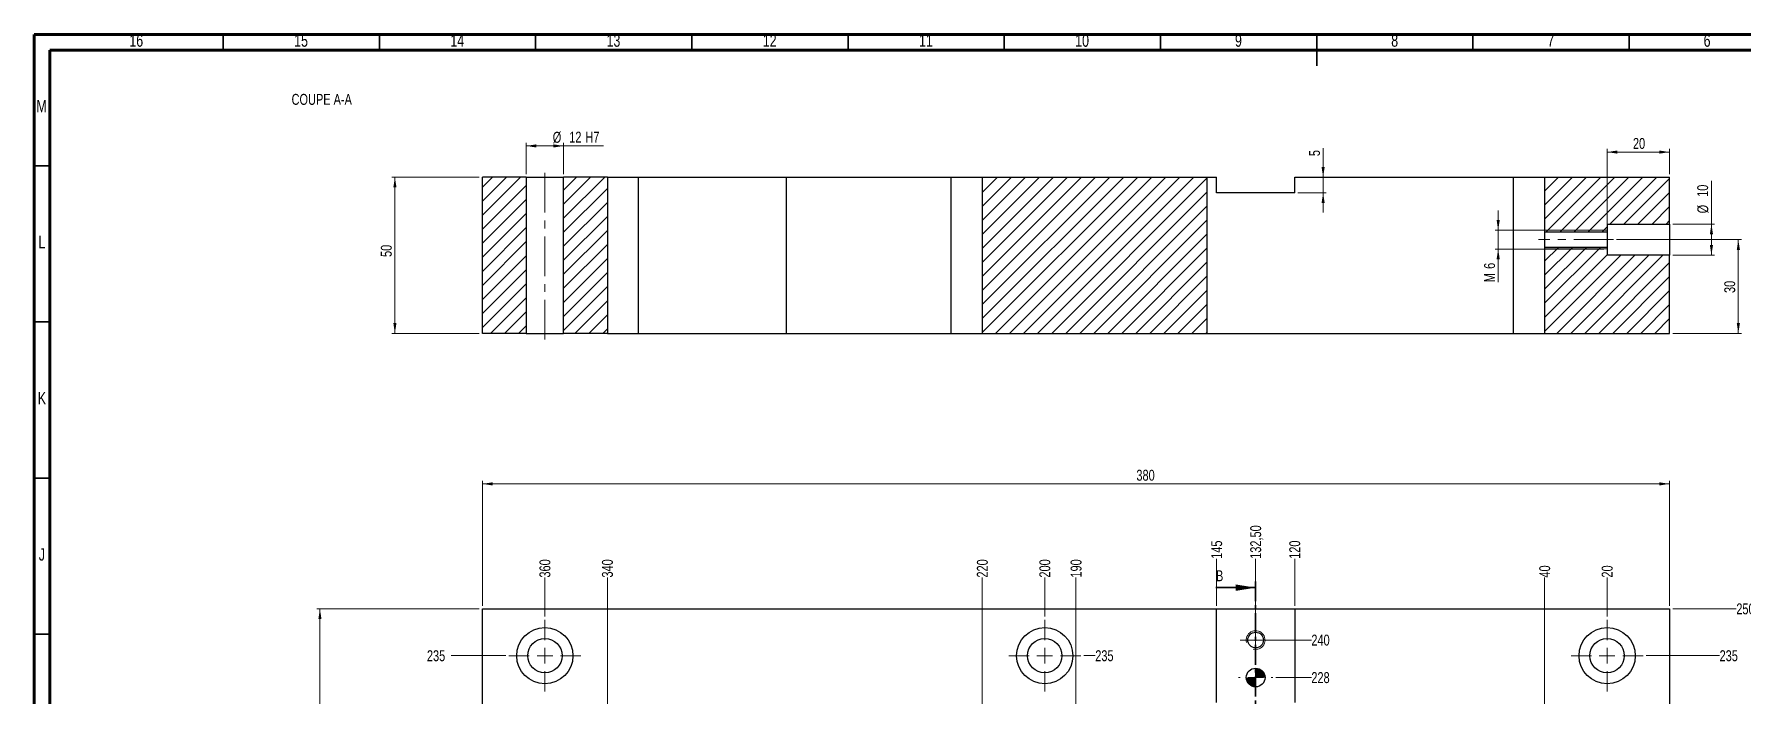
# Model space of a CAD drawing. Header units: millimetres. Extents: x 15 to 836, y 5 to 589.
# Drawn here: x 15 to 562, y 377 to 589 of the extents above; entities that cross this region are included whole.
import ezdxf

# ---------------------------------------------------------------- set-up
doc = ezdxf.new("R2010")
doc.units = ezdxf.units.MM
doc.linetypes.add('CENTER', pattern=[10.16, 6.35, -1.27, 1.27, -1.27])
doc.linetypes.add('CENTERX2', pattern=[20.32, 12.7, -2.54, 2.54, -2.54])
doc.styles.add('SLDTEXTSTYLE0', font='TXT', dxfattribs={"width": 0.75})
doc.dimstyles.new('SLDDIMSTYLE1', dxfattribs={"dimtxt": 3.5, "dimasz": 3.302, "dimexe": 0, "dimexo": 0.0625, "dimgap": 0.875, "dimtad": 0, "dimtih": 1, "dimtoh": 1, "dimrnd": 1e-09, "dimzin": 12, "dimdsep": 46, "dimtxsty": 'SLDTEXTSTYLE0', "dimblk1": 'NONE', "dimblk2": 'NONE', "dimsah": 1, "dimcen": 0.09, "dimadec": 0, "dimazin": 3, "dimtfac": 1, "dimtofl": 0, "dimtmove": 0, "dimatfit": 3, "dimldrblk": 'NONE', "dimfxl": 1, "dimfrac": 2, "dimtolj": 1, "dimtzin": 12, "dimarcsym": 0})
doc.dimstyles.new('SLDDIMSTYLE2', dxfattribs={"dimtxt": 3.5, "dimasz": 3.302, "dimexe": 0, "dimexo": 0.0625, "dimgap": 0.875, "dimtad": 1, "dimrnd": 1e-09, "dimzin": 12, "dimdsep": 46, "dimtxsty": 'SLDTEXTSTYLE0', "dimsah": 1, "dimcen": 0.09, "dimadec": 0, "dimazin": 3, "dimtfac": 1, "dimtofl": 0, "dimtmove": 0, "dimatfit": 3, "dimfxl": 1, "dimfrac": 2, "dimtolj": 1, "dimtzin": 12, "dimarcsym": 0})
doc.dimstyles.new('SLDDIMSTYLE4', dxfattribs={"dimtxt": 3.5, "dimasz": 3.302, "dimexe": 0, "dimexo": 0.0625, "dimgap": 0.875, "dimtad": 1, "dimrnd": 1e-09, "dimzin": 12, "dimdsep": 46, "dimtxsty": 'SLDTEXTSTYLE0', "dimsah": 1, "dimcen": 0.09, "dimadec": 0, "dimazin": 3, "dimtfac": 1, "dimtmove": 0, "dimatfit": 0, "dimfxl": 1, "dimfrac": 2, "dimtolj": 1, "dimtzin": 12, "dimarcsym": 0})

# ---------------------------------------------------------------- blocks, each defined once
blk = doc.blocks.new('_D_1')
at = {"color": 7, "linetype": 'Continuous', "lineweight": 18}
blk.add_line((518.46, 402.65), (518.46, 415.15), dxfattribs=at)
at = {"color": 7, "linetype": 'Continuous', "lineweight": 18, "insert": (516.73, 415.15), "char_height": 3.5, "attachment_point": 1, "rotation": 90, "style": 'SLDTEXTSTYLE0'}
blk.add_mtext('20', dxfattribs=at)
blk = doc.blocks.new('_None')
blk = doc.blocks.new('_D_5')
at = {"color": 7, "linetype": 'Continuous', "lineweight": 18}
blk.add_line((498.46, 366.15), (498.46, 415.15), dxfattribs=at)
at = {"color": 7, "linetype": 'Continuous', "lineweight": 18, "insert": (496.73, 415.15), "char_height": 3.5, "attachment_point": 1, "rotation": 90, "style": 'SLDTEXTSTYLE0'}
blk.add_mtext('40', dxfattribs=at)
blk = doc.blocks.new('_D_9')
at = {"color": 7, "linetype": 'Continuous', "lineweight": 18}
blk.add_line((418.46, 406.15), (418.46, 421.15), dxfattribs=at)
at = {"color": 7, "linetype": 'Continuous', "lineweight": 18, "insert": (416.73, 421.15), "char_height": 3.5, "attachment_point": 1, "rotation": 90, "style": 'SLDTEXTSTYLE0'}
blk.add_mtext('120', dxfattribs=at)
blk = doc.blocks.new('_D_10')
at = {"color": 7, "linetype": 'Continuous', "lineweight": 18}
blk.add_line((405.96, 389.65), (405.96, 421.15), dxfattribs=at)
at = {"color": 7, "linetype": 'Continuous', "lineweight": 18, "insert": (404.23, 421.15), "char_height": 3.5, "attachment_point": 1, "rotation": 90, "style": 'SLDTEXTSTYLE0'}
blk.add_mtext('132,50', dxfattribs=at)
blk = doc.blocks.new('_D_13')
at = {"color": 7, "linetype": 'Continuous', "lineweight": 18}
blk.add_line((393.46, 406.15), (393.46, 421.15), dxfattribs=at)
at = {"color": 7, "linetype": 'Continuous', "lineweight": 18, "insert": (391.73, 421.15), "char_height": 3.5, "attachment_point": 1, "rotation": 90, "style": 'SLDTEXTSTYLE0'}
blk.add_mtext('145', dxfattribs=at)
blk = doc.blocks.new('_D_17')
at = {"color": 7, "linetype": 'Continuous', "lineweight": 18}
blk.add_line((348.46, 366.15), (348.46, 415.15), dxfattribs=at)
at = {"color": 7, "linetype": 'Continuous', "lineweight": 18, "insert": (346.73, 415.15), "char_height": 3.5, "attachment_point": 1, "rotation": 90, "style": 'SLDTEXTSTYLE0'}
blk.add_mtext('190', dxfattribs=at)
blk = doc.blocks.new('_D_19')
at = {"color": 7, "linetype": 'Continuous', "lineweight": 18}
blk.add_line((338.46, 402.65), (338.46, 415.15), dxfattribs=at)
at = {"color": 7, "linetype": 'Continuous', "lineweight": 18, "insert": (336.73, 415.15), "char_height": 3.5, "attachment_point": 1, "rotation": 90, "style": 'SLDTEXTSTYLE0'}
blk.add_mtext('200', dxfattribs=at)
blk = doc.blocks.new('_D_21')
at = {"color": 7, "linetype": 'Continuous', "lineweight": 18}
blk.add_line((318.46, 366.15), (318.46, 415.15), dxfattribs=at)
at = {"color": 7, "linetype": 'Continuous', "lineweight": 18, "insert": (316.73, 415.15), "char_height": 3.5, "attachment_point": 1, "rotation": 90, "style": 'SLDTEXTSTYLE0'}
blk.add_mtext('220', dxfattribs=at)
blk = doc.blocks.new('_D_22')
at = {"color": 7, "linetype": 'Continuous', "lineweight": 18}
blk.add_line((198.46, 366.15), (198.46, 415.15), dxfattribs=at)
at = {"color": 7, "linetype": 'Continuous', "lineweight": 18, "insert": (196.73, 415.15), "char_height": 3.5, "attachment_point": 1, "rotation": 90, "style": 'SLDTEXTSTYLE0'}
blk.add_mtext('340', dxfattribs=at)
blk = doc.blocks.new('_D_25')
at = {"color": 7, "linetype": 'Continuous', "lineweight": 18}
blk.add_line((178.46, 402.65), (178.46, 415.15), dxfattribs=at)
at = {"color": 7, "linetype": 'Continuous', "lineweight": 18, "insert": (176.73, 415.15), "char_height": 3.5, "attachment_point": 1, "rotation": 90, "style": 'SLDTEXTSTYLE0'}
blk.add_mtext('360', dxfattribs=at)
blk = doc.blocks.new('_D_55')
at = {"color": 7, "linetype": 'Continuous', "lineweight": 18}
blk.add_line((412.46, 383.15), (423.8, 383.15), dxfattribs=at)
at = {"color": 7, "linetype": 'Continuous', "lineweight": 18, "insert": (423.8, 384.88), "char_height": 3.5, "attachment_point": 1, "style": 'SLDTEXTSTYLE0'}
blk.add_mtext('228', dxfattribs=at)
blk = doc.blocks.new('_D_56')
at = {"color": 7, "linetype": 'Continuous', "lineweight": 18}
blk.add_line((165.96, 390.15), (148.46, 390.15), dxfattribs=at)
at = {"color": 7, "linetype": 'Continuous', "lineweight": 18, "insert": (140.71, 391.88), "char_height": 3.5, "attachment_point": 1, "style": 'SLDTEXTSTYLE0'}
blk.add_mtext('235', dxfattribs=at)
blk = doc.blocks.new('_D_57')
at = {"color": 7, "linetype": 'Continuous', "lineweight": 18}
blk.add_line((350.96, 390.15), (354.62, 390.15), dxfattribs=at)
at = {"color": 7, "linetype": 'Continuous', "lineweight": 18, "insert": (354.62, 391.88), "char_height": 3.5, "attachment_point": 1, "style": 'SLDTEXTSTYLE0'}
blk.add_mtext('235', dxfattribs=at)
blk = doc.blocks.new('_D_58')
at = {"color": 7, "linetype": 'Continuous', "lineweight": 18}
blk.add_line((530.96, 390.15), (554.46, 390.15), dxfattribs=at)
at = {"color": 7, "linetype": 'Continuous', "lineweight": 18, "insert": (554.46, 391.88), "char_height": 3.5, "attachment_point": 1, "style": 'SLDTEXTSTYLE0'}
blk.add_mtext('235', dxfattribs=at)
blk = doc.blocks.new('_D_59')
at = {"color": 7, "linetype": 'Continuous', "lineweight": 18}
blk.add_line((406.96, 395.15), (423.8, 395.15), dxfattribs=at)
at = {"color": 7, "linetype": 'Continuous', "lineweight": 18, "insert": (423.8, 396.88), "char_height": 3.5, "attachment_point": 1, "style": 'SLDTEXTSTYLE0'}
blk.add_mtext('240', dxfattribs=at)
blk = doc.blocks.new('_D_60')
at = {"color": 7, "linetype": 'Continuous', "lineweight": 18}
blk.add_line((539.46, 405.15), (559.81, 405.15), dxfattribs=at)
at = {"color": 7, "linetype": 'Continuous', "lineweight": 18, "insert": (559.81, 406.88), "char_height": 3.5, "attachment_point": 1, "style": 'SLDTEXTSTYLE0'}
blk.add_mtext('250', dxfattribs=at)
blk = doc.blocks.new('_D_61')
at = {"color": 7, "linetype": 'Continuous', "lineweight": 18}
for p, q in [((158.46, 406.15), (158.46, 446.15)), ((158.46, 445.15), (538.46, 445.15)), ((538.46, 406.15), (538.46, 446.15))]:
    blk.add_line(p, q, dxfattribs=at)
for points in [[(158.46, 445.15), (161.77, 444.64), (161.77, 445.65)], [(538.46, 445.15), (535.16, 445.65), (535.16, 444.64)]]:
    blk.add_solid(points, dxfattribs=at)
at = {"color": 7, "linetype": 'Continuous', "lineweight": 18, "insert": (367.8, 449.66), "char_height": 3.5, "attachment_point": 1, "style": 'SLDTEXTSTYLE0'}
blk.add_mtext('380', dxfattribs=at)
blk = doc.blocks.new('_D_62')
at = {"color": 7, "linetype": 'Continuous', "lineweight": 18}
for p, q in [((157.46, 405.15), (105.46, 405.15)), ((106.46, 155.15), (106.46, 405.15)), ((157.46, 155.15), (105.46, 155.15))]:
    blk.add_line(p, q, dxfattribs=at)
for points in [[(106.46, 405.15), (105.96, 401.84), (106.97, 401.84)], [(106.46, 155.15), (106.97, 158.45), (105.96, 158.45)]]:
    blk.add_solid(points, dxfattribs=at)
at = {"color": 7, "linetype": 'Continuous', "lineweight": 18, "insert": (101.95, 278.96), "char_height": 3.5, "attachment_point": 1, "rotation": 90, "style": 'SLDTEXTSTYLE0'}
blk.add_mtext('250', dxfattribs=at)
blk = doc.blocks.new('SW_CENTERMARKSYMBOL_3')
at = {"color": 0, "linetype": 'Continuous', "lineweight": 0}
for p, q in [((0, 5), (0, 11.5)), ((-5, 0), (-11.5, 0)), ((0, 0), (-2.5, 0)), ((0, 0), (0, 2.5)), ((0, 0), (0, -2.5)), ((0, 0), (2.5, 0)), ((5, 0), (11.5, 0)), ((0, -5), (0, -11.5))]:
    blk.add_line(p, q, dxfattribs=at)
blk = doc.blocks.new('SW_CENTERMARKSYMBOL_4')
at = {"color": 0, "linetype": 'Continuous', "lineweight": 0}
for p, q in [((0, 5), (0, 11.5)), ((-5, 0), (-11.5, 0)), ((0, 0), (-2.5, 0)), ((0, 0), (0, 2.5)), ((0, 0), (0, -2.5)), ((0, 0), (2.5, 0)), ((5, 0), (11.5, 0)), ((0, -5), (0, -11.5))]:
    blk.add_line(p, q, dxfattribs=at)
blk = doc.blocks.new('SW_CENTERMARKSYMBOL_5')
at = {"color": 0, "linetype": 'Continuous', "lineweight": 0}
for p, q in [((0, 5), (0, 11.5)), ((-5, 0), (-11.5, 0)), ((0, 0), (-2.5, 0)), ((0, 0), (0, 2.5)), ((0, 0), (0, -2.5)), ((0, 0), (2.5, 0)), ((5, 0), (11.5, 0)), ((0, -5), (0, -11.5))]:
    blk.add_line(p, q, dxfattribs=at)
blk = doc.blocks.new('SW_CENTERMARKSYMBOL_13')
at = {"color": 0, "linetype": 'Continuous', "lineweight": 0}
for p, q in [((-2.5, 0), (-5, 0)), ((0, 0), (-2.5, 0)), ((0, 2.5), (0, 5)), ((0, 0), (0, 2.5)), ((0, 0), (0, -2.5)), ((0, 0), (2.5, 0)), ((2.5, 0), (5, 0)), ((0, -2.5), (0, -5))]:
    blk.add_line(p, q, dxfattribs=at)
blk = doc.blocks.new('SW_CENTERMARKSYMBOL_14')
at = {"color": 0, "linetype": 'Continuous', "lineweight": 0}
for p, q in [((0, 5), (0, 5.5)), ((-5, 0), (-5.5, 0)), ((0, 0), (-2.5, 0)), ((0, 0), (0, 2.5)), ((0, 0), (0, -2.5)), ((0, 0), (2.5, 0)), ((5, 0), (5.5, 0)), ((0, -5), (0, -5.5))]:
    blk.add_line(p, q, dxfattribs=at)
blk = doc.blocks.new('SW_DOWELSYMBOL_6')
at = {"linetype": 'Continuous', "lineweight": 0}
h = blk.add_hatch(color=0, dxfattribs=at)
edge = h.paths.add_edge_path(flags=0)
edge.add_arc((0, 0), 3, 180, 270)
edge.add_line((0, -3), (0, 0))
edge.add_line((0, 0), (-3, 0))
h = blk.add_hatch(color=0, dxfattribs=at)
edge = h.paths.add_edge_path(flags=0)
edge.add_arc((0, 0), 3, 0, 90)
edge.add_line((0, 3), (0, 0))
edge.add_line((0, 0), (3, 0))
at = {"color": 0, "linetype": 'Continuous', "lineweight": 0}
blk.add_circle((0, 0), 3, dxfattribs=at)
blk = doc.blocks.new('_D_66')
at = {"color": 7, "linetype": 'Continuous', "lineweight": 18}
for p, q in [((157.46, 543.34), (129.46, 543.34)), ((130.46, 493.34), (130.46, 543.34)), ((157.46, 493.34), (129.46, 493.34))]:
    blk.add_line(p, q, dxfattribs=at)
for points in [[(130.46, 543.34), (129.96, 540.04), (130.97, 540.04)], [(130.46, 493.34), (130.97, 496.64), (129.96, 496.64)]]:
    blk.add_solid(points, dxfattribs=at)
at = {"color": 7, "linetype": 'Continuous', "lineweight": 18, "insert": (125.95, 517.79), "char_height": 3.5, "attachment_point": 1, "rotation": 90, "style": 'SLDTEXTSTYLE0'}
blk.add_mtext('50', dxfattribs=at)
blk = doc.blocks.new('_D_67')
at = {"color": 7, "linetype": 'Continuous', "lineweight": 18}
for p, q in [((172.46, 544.34), (172.46, 554.34)), ((172.46, 553.34), (184.46, 553.34)), ((184.46, 544.34), (184.46, 554.34)), ((184.46, 553.34), (197.21, 553.34))]:
    blk.add_line(p, q, dxfattribs=at)
for points in [[(172.46, 553.34), (175.77, 552.83), (175.77, 553.85)], [(184.46, 553.34), (181.16, 553.85), (181.16, 552.83)]]:
    blk.add_solid(points, dxfattribs=at)
at = {"color": 7, "linetype": 'Continuous', "lineweight": 18, "char_height": 3.5, "attachment_point": 1, "style": 'SLDTEXTSTYLE0'}
for s, insert in [('%%c', (180.99, 557.85)), ('12', (186.26, 557.91)), ('H7', (191.44, 557.91))]:
    blk.add_mtext(s, dxfattribs=dict(at, insert=insert))
blk = doc.blocks.new('_D_68')
at = {"color": 7, "linetype": 'Continuous', "lineweight": 18}
for p, q in [((427.56, 543.34), (427.56, 552.66)), ((427.56, 538.34), (427.56, 543.34)), ((419.46, 538.34), (428.56, 538.34)), ((427.56, 538.34), (427.56, 531.99))]:
    blk.add_line(p, q, dxfattribs=at)
for points in [[(427.56, 543.34), (428.07, 546.64), (427.06, 546.64)], [(427.56, 538.34), (427.06, 535.04), (428.07, 535.04)]]:
    blk.add_solid(points, dxfattribs=at)
at = {"color": 7, "linetype": 'Continuous', "lineweight": 18, "insert": (423.05, 550.07), "char_height": 3.5, "attachment_point": 1, "rotation": 90, "style": 'SLDTEXTSTYLE0'}
blk.add_mtext('5', dxfattribs=at)
blk = doc.blocks.new('_D_69')
at = {"color": 7, "linetype": 'Continuous', "lineweight": 18}
for p, q in [((551.85, 528.34), (551.85, 542.2)), ((539.46, 528.34), (552.85, 528.34)), ((551.85, 528.34), (551.85, 518.34)), ((539.46, 518.34), (552.85, 518.34))]:
    blk.add_line(p, q, dxfattribs=at)
for points in [[(551.85, 528.34), (551.35, 525.04), (552.36, 525.04)], [(551.85, 518.34), (552.36, 521.64), (551.35, 521.64)]]:
    blk.add_solid(points, dxfattribs=at)
at = {"color": 7, "linetype": 'Continuous', "lineweight": 18, "char_height": 3.5, "attachment_point": 1, "rotation": 90, "style": 'SLDTEXTSTYLE0'}
for s, insert in [('10', (547.29, 537.03)), ('%%c', (547.34, 531.75))]:
    blk.add_mtext(s, dxfattribs=dict(at, insert=insert))
blk = doc.blocks.new('_D_70')
at = {"color": 7, "linetype": 'Continuous', "lineweight": 18}
for p, q in [((483.59, 526.34), (483.59, 532.69)), ((517.46, 526.34), (482.59, 526.34)), ((483.59, 526.34), (483.59, 520.34)), ((517.46, 520.34), (482.59, 520.34)), ((483.59, 520.34), (483.59, 509.69))]:
    blk.add_line(p, q, dxfattribs=at)
for points in [[(483.59, 526.34), (484.1, 529.64), (483.09, 529.64)], [(483.59, 520.34), (483.09, 517.04), (484.1, 517.04)]]:
    blk.add_solid(points, dxfattribs=at)
at = {"color": 7, "linetype": 'Continuous', "lineweight": 18, "char_height": 3.5, "attachment_point": 1, "rotation": 90, "style": 'SLDTEXTSTYLE0'}
for s, insert in [('6', (479.08, 513.97)), ('M', (479.08, 509.69))]:
    blk.add_mtext(s, dxfattribs=dict(at, insert=insert))
blk = doc.blocks.new('_D_71')
at = {"color": 7, "linetype": 'Continuous', "lineweight": 18}
for p, q in [((518.46, 527.34), (518.46, 552.37)), ((518.46, 551.37), (538.46, 551.37)), ((538.46, 544.34), (538.46, 552.37))]:
    blk.add_line(p, q, dxfattribs=at)
for points in [[(518.46, 551.37), (521.77, 550.86), (521.77, 551.87)], [(538.46, 551.37), (535.16, 551.87), (535.16, 550.86)]]:
    blk.add_solid(points, dxfattribs=at)
at = {"color": 7, "linetype": 'Continuous', "lineweight": 18, "insert": (526.73, 555.88), "char_height": 3.5, "attachment_point": 1, "style": 'SLDTEXTSTYLE0'}
blk.add_mtext('20', dxfattribs=at)
blk = doc.blocks.new('_D_72')
at = {"color": 7, "linetype": 'Continuous', "lineweight": 18}
for p, q in [((521.46, 523.34), (561.46, 523.34)), ((560.46, 523.34), (560.46, 493.34)), ((539.46, 493.34), (561.46, 493.34))]:
    blk.add_line(p, q, dxfattribs=at)
for points in [[(560.46, 523.34), (559.96, 520.04), (560.97, 520.04)], [(560.46, 493.34), (560.97, 496.64), (559.96, 496.64)]]:
    blk.add_solid(points, dxfattribs=at)
at = {"color": 7, "linetype": 'Continuous', "lineweight": 18, "insert": (555.95, 506.25), "char_height": 3.5, "attachment_point": 1, "rotation": 90, "style": 'SLDTEXTSTYLE0'}
blk.add_mtext('30', dxfattribs=at)

msp = doc.modelspace()

# ---------------------------------------------------------------- hatches: boundary and pattern name
at = {"linetype": 'Continuous', "lineweight": 18}
h = msp.add_hatch(dxfattribs=at)
h.set_pattern_fill('ANSI31', style=0)
h.paths.add_polyline_path([(158.464, 543.342), (158.464, 493.342), (172.464, 493.342), (172.464, 543.342)], flags=0)
h = msp.add_hatch(dxfattribs=at)
h.set_pattern_fill('ANSI31', style=0)
h.paths.add_polyline_path([(198.464, 493.342), (198.464, 543.342), (184.464, 543.342), (184.464, 493.342)], flags=0)
h = msp.add_hatch(dxfattribs=at)
h.set_pattern_fill('ANSI31', style=0)
h.paths.add_polyline_path([(318.464, 493.342), (390.464, 493.342), (390.464, 543.342), (318.464, 543.342)], flags=0)
h = msp.add_hatch(dxfattribs=at)
h.set_pattern_fill('ANSI31', style=0)
h.paths.add_polyline_path([(518.464, 528.342), (538.464, 528.342), (538.464, 543.342), (498.464, 543.342), (498.464, 525.842), (518.464, 525.842)], flags=0)
h = msp.add_hatch(dxfattribs=at)
h.set_pattern_fill('ANSI31', style=0)
h.paths.add_polyline_path([(498.464, 493.342), (538.464, 493.342), (538.464, 518.342), (518.464, 518.342), (518.464, 520.842), (498.464, 520.842)], flags=0)

# ---------------------------------------------------------------- linework, layer by layer
at = {"color": 7, "linetype": 'Continuous', "lineweight": 70}
for p, q in [((15, 5), (15, 589)), ((15, 589), (836, 589)), ((20, 10), (20, 584)), ((20, 584), (831, 584))]:
    msp.add_line(p, q, dxfattribs=at)
at = {"color": 7, "linetype": 'Continuous', "lineweight": 35}
for p, q in [((75.5, 584), (75.5, 589)), ((125.5, 584), (125.5, 589)), ((175.5, 584), (175.5, 589)), ((225.5, 584), (225.5, 589)), ((275.5, 584), (275.5, 589)), ((325.5, 584), (325.5, 589)), ((375.5, 584), (375.5, 589)), ((425.5, 589.001), (425.5, 578.999)), ((425.5, 584), (425.5, 589)), ((475.5, 584), (475.5, 589)), ((525.5, 584), (525.5, 589)), ((20, 547), (15, 547)), ((20, 497), (15, 497)), ((20, 447), (15, 447)), ((393.264, 411.921), (405.964, 411.921)), ((20, 397), (15, 397))]:
    msp.add_line(p, q, dxfattribs=at)
at = {"color": 7, "linetype": 'Continuous', "lineweight": 25}
for p, q in [((172.464, 543.342), (158.464, 543.342)), ((158.464, 493.342), (158.464, 543.342)), ((172.464, 543.342), (172.464, 493.342)), ((172.464, 543.342), (184.464, 543.342)), ((184.464, 493.342), (184.464, 543.342)), ((198.464, 543.342), (184.464, 543.342)), ((198.464, 543.342), (198.464, 493.342)), ((198.464, 543.342), (208.464, 543.342)), ((208.464, 493.342), (208.464, 543.342)), ((208.464, 543.342), (255.836, 543.342)), ((255.836, 493.342), (255.836, 543.342)), ((255.836, 543.342), (308.464, 543.342)), ((308.464, 493.342), (308.464, 543.342)), ((308.464, 543.342), (318.464, 543.342)), ((318.464, 543.342), (318.464, 493.342)), ((318.464, 543.342), (390.464, 543.342)), ((390.464, 493.342), (390.464, 543.342)), ((390.464, 543.342), (393.464, 543.342)), ((393.464, 538.342), (393.464, 543.342)), ((418.464, 538.342), (418.464, 543.342)), ((418.464, 543.342), (488.464, 543.342)), ((488.464, 493.342), (488.464, 543.342)), ((488.464, 543.342), (498.464, 543.342)), ((498.464, 543.342), (538.464, 543.342)), ((498.464, 543.342), (498.464, 525.842)), ((538.464, 528.342), (538.464, 543.342)), ((418.464, 538.342), (393.464, 538.342)), ((498.464, 525.842), (518.464, 525.842)), ((498.464, 525.842), (498.464, 520.842)), ((518.464, 528.342), (538.464, 528.342)), ((518.464, 528.342), (518.464, 525.842)), ((518.464, 525.842), (518.464, 520.842)), ((538.464, 528.342), (538.464, 518.342)), ((518.464, 520.842), (498.464, 520.842)), ((498.464, 520.842), (498.464, 493.342)), ((518.464, 520.842), (518.464, 518.342)), ((538.464, 518.342), (518.464, 518.342)), ((538.464, 493.342), (538.464, 518.342)), ((172.464, 493.342), (158.464, 493.342)), ((172.464, 493.342), (184.464, 493.342)), ((198.464, 493.342), (184.464, 493.342)), ((198.464, 493.342), (208.464, 493.342)), ((208.464, 493.342), (255.836, 493.342)), ((255.836, 493.342), (308.464, 493.342)), ((308.464, 493.342), (318.464, 493.342)), ((318.464, 493.342), (390.464, 493.342)), ((390.464, 493.342), (488.464, 493.342)), ((488.464, 493.342), (498.464, 493.342)), ((498.464, 493.342), (538.464, 493.342)), ((158.464, 155.146), (158.464, 405.146)), ((158.464, 405.146), (393.464, 405.146)), ((393.464, 375.146), (393.464, 405.146)), ((393.464, 405.146), (418.464, 405.146)), ((418.464, 405.146), (418.464, 375.146)), ((418.464, 405.146), (538.464, 405.146)), ((538.464, 405.146), (538.464, 155.146))]:
    msp.add_line(p, q, dxfattribs=at)
at = {"color": 7, "linetype": 'CENTERX2', "lineweight": 18}
for p, q in [((178.464, 491.342), (178.464, 545.342)), ((520.464, 523.342), (496.464, 523.342))]:
    msp.add_line(p, q, dxfattribs=at)
at = {"color": 7, "linetype": 'Continuous', "lineweight": 18}
for p, q in [((498.464, 526.342), (518.464, 526.342)), ((518.464, 526.342), (518.464, 525.842)), ((498.464, 520.342), (518.464, 520.342)), ((518.464, 520.342), (518.464, 520.842))]:
    msp.add_line(p, q, dxfattribs=at)
at = {"color": 7, "linetype": 'CENTER', "lineweight": 35}
msp.add_line((405.964, 413.921), (405.964, 313.868), dxfattribs=at)
at = {"color": 7, "linetype": 'Continuous', "lineweight": 18, "flags": 128}
msp.add_lwpolyline([(518.464, 525.842), (518.464, 525.652), (518.464, 525.11), (518.464, 524.299), (518.464, 523.342), (518.464, 522.385), (518.464, 521.574), (518.464, 521.032), (518.464, 520.842)], dxfattribs=at)
at = {"color": 7, "linetype": 'Continuous', "lineweight": 25}
for centre, radius in [((178.464, 390.146), 9), ((178.464, 390.146), 5.5), ((338.464, 390.146), 9), ((338.464, 390.146), 5.5), ((405.964, 395.146), 2.5), ((518.464, 390.146), 9), ((518.464, 390.146), 5.5), ((405.964, 383.146), 3)]:
    msp.add_circle(centre, radius, dxfattribs=at)
at = {"color": 7, "linetype": 'Continuous', "lineweight": 18}
msp.add_arc((405.964, 395.146), 3, 255, 195, dxfattribs=at)
at = {"color": 7, "linetype": 'Continuous', "lineweight": 35}
msp.add_solid([(405.964, 411.921), (399.614, 412.937), (399.614, 410.905)], dxfattribs=at)

# ---------------------------------------------------------------- block references
at = {"color": 7, "linetype": 'Continuous', "lineweight": 0}
for name, p in [('SW_CENTERMARKSYMBOL_4', (178.464, 390.146)), ('SW_CENTERMARKSYMBOL_5', (338.464, 390.146)), ('SW_CENTERMARKSYMBOL_13', (405.964, 395.146)), ('SW_CENTERMARKSYMBOL_3', (518.464, 390.146)), ('SW_CENTERMARKSYMBOL_14', (405.964, 383.146)), ('SW_DOWELSYMBOL_6', (405.964, 383.146))]:
    msp.add_blockref(name, p, dxfattribs=at)

# ---------------------------------------------------------------- texts
at = {"color": 7, "linetype": 'Continuous', "lineweight": 0, "attachment_point": 2, "style": 'SLDTEXTSTYLE0'}
for s, insert, char_height in [('16', (47.67, 589.06), 3.9688), ('15', (100.42, 589.06), 3.9688), ('14', (150.42, 589.06), 3.9688), ('13', (200.42, 589.06), 3.9688), ('12', (250.42, 589.06), 3.9688), ('11', (300.42, 589.06), 3.9688), ('10', (350.42, 589.06), 3.9688), ('9', (400.46, 589.06), 3.969), ('8', (450.46, 589.06), 3.969), ('7', (500.46, 589.06), 3.969), ('6', (550.46, 589.06), 3.969), ('COUPE A-A', (107.043, 569.996), 3.5), ('M', (17.362, 568.06), 3.969), ('L', (17.455, 524.56), 3.969), ('K', (17.489, 474.56), 3.969), ('J', (17.465, 424.56), 3.969)]:
    msp.add_mtext(s, dxfattribs=dict(at, insert=insert, char_height=char_height))
at = {"color": 7, "linetype": 'Continuous', "insert": (393.264, 417.478), "char_height": 3.5, "attachment_point": 1, "style": 'SLDTEXTSTYLE0'}
msp.add_mtext('B', dxfattribs=at)

# ---------------------------------------------------------------- dimensions: what is measured, and where the dimension line sits
at = {"color": 7, "linetype": 'Continuous', "lineweight": 18}
dim = msp.add_linear_dim(base=(184.464, 553.342), p1=(172.464, 543.342), p2=(184.464, 543.342), text='%%c<>H7', dimstyle='SLDDIMSTYLE2', dxfattribs=at)
dim.commit()
dim.dimension.update_dxf_attribs({"geometry": '_D_67', "text_midpoint": (189.098, 553.342), "dimtype": 160})
for base, p1, p2, dimstyle, picture, middle in [((427.565, 543.342), (418.464, 538.342), (418.464, 543.342), 'SLDDIMSTYLE4', '_D_68', (427.565, 551.366)), ((130.464, 543.342), (158.464, 493.342), (158.464, 543.342), 'SLDDIMSTYLE2', '_D_66', (130.464, 520.377)), ((560.464, 493.342), (520.464, 523.342), (538.464, 493.342), 'SLDDIMSTYLE2', '_D_72', (560.464, 508.832)), ((106.464, 405.146), (158.464, 155.146), (158.464, 405.146), 'SLDDIMSTYLE2', '_D_62', (106.464, 282.841))]:
    dim = msp.add_linear_dim(base=base, p1=p1, p2=p2, angle=90, dimstyle=dimstyle, dxfattribs=at)
    dim.commit()
    dim.dimension.update_dxf_attribs({"geometry": picture, "text_midpoint": middle, "dimtype": 160})
for base, p1, p2, dimstyle, picture, middle in [((538.464, 551.366), (518.464, 526.342), (538.464, 543.342), 'SLDDIMSTYLE4', '_D_71', (529.32, 551.366)), ((538.464, 445.146), (158.464, 405.146), (538.464, 405.146), 'SLDDIMSTYLE2', '_D_61', (371.679, 445.146))]:
    dim = msp.add_linear_dim(base=base, p1=p1, p2=p2, dimstyle=dimstyle, dxfattribs=at)
    dim.commit()
    dim.dimension.update_dxf_attribs({"geometry": picture, "text_midpoint": middle, "dimtype": 160})
for base, p1, p2, text, dimstyle, picture, middle in [((551.854, 518.342), (538.464, 528.342), (538.464, 518.342), '%%c<>', 'SLDDIMSTYLE2', '_D_69', (551.854, 536.972)), ((483.593, 520.342), (518.464, 526.342), (518.464, 520.342), 'M6<>', 'SLDDIMSTYLE4', '_D_70', (483.593, 513.122))]:
    dim = msp.add_linear_dim(base=base, p1=p1, p2=p2, angle=90, text=text, dimstyle=dimstyle, dxfattribs=at)
    dim.commit()
    dim.dimension.update_dxf_attribs({"geometry": picture, "text_midpoint": middle, "dimtype": 160})
for feature_location, offset, dtype, picture, middle in [((405.964, 388.646), (0, 32.5), 1, '_D_10', (405.964, 428.258)), ((393.464, 405.146), (0, 16), 1, '_D_13', (393.464, 425.025)), ((418.464, 405.146), (0, 16), 1, '_D_9', (418.464, 425.025)), ((178.464, 401.646), (0, 13.5), 1, '_D_25', (178.464, 419.025)), ((198.464, 365.146), (0, 50), 1, '_D_22', (198.464, 419.025)), ((318.464, 365.146), (0, 50), 1, '_D_21', (318.464, 419.025)), ((338.464, 401.646), (0, 13.5), 1, '_D_19', (338.464, 419.025)), ((348.464, 365.146), (0, 50), 1, '_D_17', (348.464, 419.025)), ((498.464, 365.146), (0, 50), 1, '_D_5', (498.464, 417.732)), ((518.464, 401.646), (0, 13.5), 1, '_D_1', (518.464, 417.732)), ((538.464, 405.146), (21.342, 0), 0, '_D_60', (563.685, 405.146)), ((405.964, 395.146), (17.836, 0), 0, '_D_59', (427.679, 395.146)), ((166.964, 390.146), (-18.5, 0), 0, '_D_56', (144.585, 390.146)), ((349.964, 390.146), (4.653, 0), 0, '_D_57', (358.497, 390.146)), ((529.964, 390.146), (24.5, 0), 0, '_D_58', (558.344, 390.146)), ((411.464, 383.146), (12.336, 0), 0, '_D_55', (427.679, 383.146))]:
    dim = msp.add_ordinate_dim(feature_location=feature_location, offset=offset, dtype=dtype, origin=(538.464, 155.146), dimstyle='SLDDIMSTYLE1', dxfattribs=at)
    dim.commit()
    dim.dimension.update_dxf_attribs({"geometry": picture, "text_midpoint": middle})

doc.saveas('drawing.dxf')
